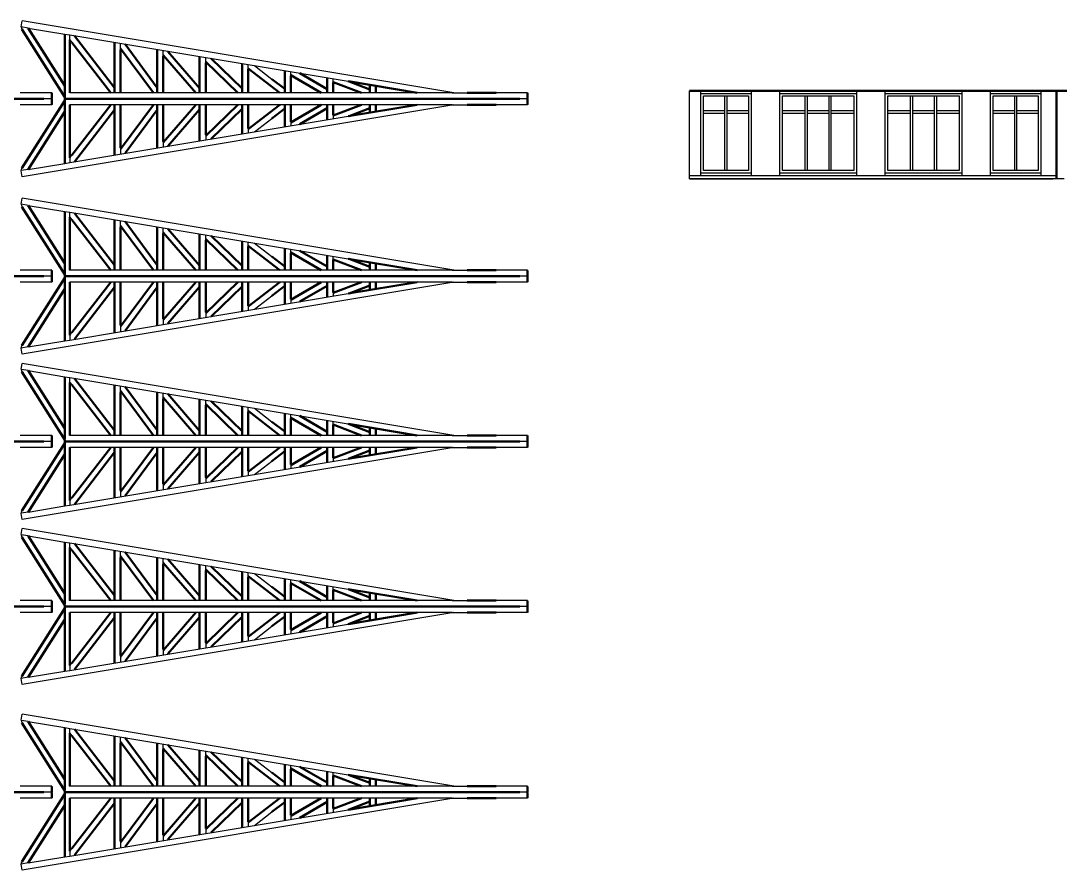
# Model space of a CAD drawing. Header units: centimetres. Extents: x 101 to 201, y 97 to 167.
# Drawn here: x 146.26 to 158.07, y 114.88 to 124.53 of the extents above; entities that cross this region are included whole.
import ezdxf

# ---------------------------------------------------------------- set-up
doc = ezdxf.new("R2010")
doc.units = ezdxf.units.CM
for name, color, linetype in [('corte', 1, 'Continuous'), ('grabado', 5, 'Continuous'), ('modulos alternativos', 10, 'Continuous')]:
    doc.layers.add(name, color=color, linetype=linetype)

msp = doc.modelspace()

# ---------------------------------------------------------------- linework, layer by layer
at = {"layer": 'corte'}
for p, q in [((146.267, 124.462), (146.278, 124.53)), ((151.182, 123.712), (146.278, 124.53)), ((146.267, 124.462), (146.273, 124.434)), ((146.267, 124.46), (146.267, 124.46)), ((146.613, 123.712), (146.256, 123.712)), ((146.613, 123.71), (146.613, 123.712)), ((148.249, 123.712), (148.237, 123.712)), ((148.363, 123.712), (148.36, 123.712)), ((151.165, 123.712), (151.335, 123.712)), ((152.02, 123.712), (151.663, 123.712)), ((152.02, 123.71), (152.02, 123.712)), ((154.85, 123.733), (154.884, 123.733)), ((155.919, 123.733), (155.954, 123.733)), ((156.989, 123.733), (157.023, 123.733)), ((146.613, 123.575), (146.256, 123.575)), ((151.182, 123.575), (146.278, 122.758)), ((146.613, 123.644), (146.525, 123.644)), ((146.613, 123.647), (146.613, 123.641)), ((146.613, 123.578), (146.613, 123.575)), ((146.763, 123.662), (146.763, 123.667)), ((146.763, 123.626), (146.763, 123.621)), ((148.249, 123.575), (148.237, 123.575)), ((148.363, 123.575), (148.36, 123.575)), ((151.165, 123.575), (151.335, 123.575)), ((152.02, 123.575), (151.663, 123.575)), ((152.02, 123.644), (151.932, 123.644)), ((152.02, 123.647), (152.02, 123.641)), ((152.02, 123.578), (152.02, 123.575)), ((146.267, 122.825), (146.273, 122.854)), ((146.267, 122.827), (146.267, 122.828)), ((146.278, 122.758), (146.267, 122.825)), ((158.118, 122.735), (153.86, 122.735)), ((153.86, 122.735), (157.994, 122.735)), ((157.345, 122.735), (157.345, 122.735)), ((146.267, 122.447), (146.278, 122.514)), ((151.182, 121.697), (146.278, 122.514)), ((146.267, 122.447), (146.273, 122.418)), ((146.267, 122.445), (146.267, 122.445)), ((146.613, 121.697), (146.256, 121.697)), ((146.613, 121.694), (146.613, 121.697)), ((148.249, 121.697), (148.237, 121.697)), ((148.363, 121.697), (148.36, 121.697)), ((151.165, 121.697), (151.335, 121.697)), ((152.02, 121.697), (151.663, 121.697)), ((152.02, 121.694), (152.02, 121.697)), ((146.613, 121.629), (146.525, 121.629)), ((146.613, 121.631), (146.613, 121.626)), ((146.763, 121.646), (146.763, 121.652)), ((146.763, 121.611), (146.763, 121.605)), ((152.02, 121.629), (151.932, 121.629)), ((152.02, 121.631), (152.02, 121.626)), ((146.613, 121.56), (146.256, 121.56)), ((151.182, 121.56), (146.278, 120.743)), ((146.613, 121.563), (146.613, 121.56)), ((148.249, 121.56), (148.237, 121.56)), ((148.363, 121.56), (148.36, 121.56)), ((151.165, 121.56), (151.335, 121.56)), ((152.02, 121.56), (151.663, 121.56)), ((152.02, 121.563), (152.02, 121.56)), ((146.267, 120.81), (146.273, 120.839)), ((146.267, 120.812), (146.267, 120.812)), ((146.278, 120.743), (146.267, 120.81)), ((146.267, 120.57), (146.278, 120.637)), ((151.182, 119.82), (146.278, 120.637)), ((146.267, 120.568), (146.267, 120.568)), ((146.267, 120.568), (146.273, 120.541)), ((146.613, 119.82), (146.256, 119.82)), ((146.613, 119.817), (146.613, 119.82)), ((148.249, 119.82), (148.237, 119.82)), ((148.363, 119.82), (148.36, 119.82)), ((151.165, 119.82), (151.335, 119.82)), ((152.02, 119.82), (151.663, 119.82)), ((152.02, 119.817), (152.02, 119.82)), ((146.613, 119.683), (146.256, 119.683)), ((151.182, 119.683), (146.278, 118.865)), ((146.613, 119.751), (146.525, 119.751)), ((146.613, 119.754), (146.613, 119.749)), ((146.613, 119.686), (146.613, 119.683)), ((146.763, 119.769), (146.763, 119.775)), ((146.763, 119.733), (146.763, 119.728)), ((148.249, 119.683), (148.237, 119.683)), ((148.363, 119.683), (148.36, 119.683)), ((151.165, 119.683), (151.335, 119.683)), ((152.02, 119.683), (151.663, 119.683)), ((152.02, 119.751), (151.932, 119.751)), ((152.02, 119.754), (152.02, 119.749)), ((152.02, 119.686), (152.02, 119.683)), ((146.267, 118.933), (146.273, 118.962)), ((146.267, 118.935), (146.267, 118.935)), ((146.278, 118.865), (146.267, 118.933)), ((146.267, 118.692), (146.278, 118.76)), ((151.182, 117.943), (146.278, 118.76)), ((146.267, 118.691), (146.267, 118.69)), ((146.267, 118.69), (146.273, 118.664)), ((146.613, 117.943), (146.256, 117.943)), ((146.613, 117.94), (146.613, 117.943)), ((148.249, 117.943), (148.237, 117.943)), ((148.363, 117.943), (148.36, 117.943)), ((151.165, 117.943), (151.335, 117.943)), ((152.02, 117.943), (151.663, 117.943)), ((152.02, 117.94), (152.02, 117.943)), ((146.613, 117.806), (146.256, 117.806)), ((151.182, 117.806), (146.278, 116.988)), ((146.613, 117.874), (146.525, 117.874)), ((146.613, 117.877), (146.613, 117.871)), ((146.613, 117.808), (146.613, 117.806)), ((146.763, 117.892), (146.763, 117.897)), ((146.763, 117.856), (146.763, 117.851)), ((148.249, 117.806), (148.237, 117.806)), ((148.363, 117.806), (148.36, 117.806)), ((151.165, 117.806), (151.335, 117.806)), ((152.02, 117.806), (151.663, 117.806)), ((152.02, 117.874), (151.932, 117.874)), ((152.02, 117.877), (152.02, 117.871)), ((152.02, 117.808), (152.02, 117.806)), ((146.267, 117.058), (146.273, 117.084)), ((146.267, 117.058), (146.267, 117.058)), ((146.278, 116.988), (146.267, 117.056)), ((146.267, 116.584), (146.278, 116.651)), ((151.182, 115.834), (146.278, 116.651)), ((146.267, 116.584), (146.273, 116.555)), ((146.267, 116.582), (146.267, 116.582)), ((146.613, 115.834), (146.256, 115.834)), ((146.613, 115.831), (146.613, 115.834)), ((146.763, 115.783), (146.763, 115.789)), ((148.249, 115.834), (148.237, 115.834)), ((148.363, 115.834), (148.36, 115.834)), ((151.165, 115.834), (151.335, 115.834)), ((152.02, 115.834), (151.663, 115.834)), ((152.02, 115.831), (152.02, 115.834)), ((146.613, 115.697), (146.256, 115.697)), ((151.182, 115.697), (146.278, 114.879)), ((146.613, 115.765), (146.525, 115.765)), ((146.613, 115.768), (146.613, 115.763)), ((146.613, 115.7), (146.613, 115.697)), ((146.763, 115.747), (146.763, 115.742)), ((148.249, 115.697), (148.237, 115.697)), ((148.363, 115.697), (148.36, 115.697)), ((151.165, 115.697), (151.335, 115.697)), ((152.02, 115.697), (151.663, 115.697)), ((152.02, 115.765), (151.932, 115.765)), ((152.02, 115.768), (152.02, 115.763)), ((152.02, 115.7), (152.02, 115.697)), ((146.267, 114.947), (146.273, 114.976)), ((146.267, 114.949), (146.267, 114.949)), ((146.278, 114.879), (146.267, 114.947))]:
    msp.add_line(p, q, dxfattribs=at)
at = {"layer": 'corte', "lineweight": 50}
for p, q in [((146.273, 124.434), (146.763, 123.662)), ((146.613, 123.71), (146.613, 123.647)), ((151.335, 123.712), (151.663, 123.712)), ((152.02, 123.71), (152.02, 123.647)), ((162.461, 123.733), (153.86, 123.733)), ((141.356, 123.644), (146.525, 123.644)), ((146.273, 122.854), (146.763, 123.626)), ((146.613, 123.578), (146.613, 123.641)), ((146.763, 123.662), (146.763, 123.626)), ((146.763, 123.644), (151.932, 123.644)), ((151.335, 123.575), (151.663, 123.575)), ((152.02, 123.578), (152.02, 123.641)), ((146.273, 122.418), (146.763, 121.646)), ((146.613, 121.563), (146.613, 121.694)), ((151.335, 121.697), (151.663, 121.697)), ((152.02, 121.563), (152.02, 121.694)), ((141.356, 121.629), (146.525, 121.629)), ((146.273, 120.839), (146.763, 121.611)), ((146.763, 121.646), (146.763, 121.611)), ((146.763, 121.629), (151.932, 121.629)), ((151.335, 121.56), (151.663, 121.56)), ((146.273, 120.541), (146.763, 119.769)), ((146.613, 119.686), (146.613, 119.817)), ((151.335, 119.82), (151.663, 119.82)), ((152.02, 119.686), (152.02, 119.817)), ((141.356, 119.751), (146.525, 119.751)), ((146.273, 118.962), (146.763, 119.733)), ((146.763, 119.769), (146.763, 119.733)), ((146.763, 119.751), (151.932, 119.751)), ((151.335, 119.683), (151.663, 119.683)), ((146.273, 118.664), (146.763, 117.892)), ((146.613, 117.94), (146.613, 117.877)), ((151.335, 117.943), (151.663, 117.943)), ((152.02, 117.94), (152.02, 117.877)), ((141.356, 117.874), (146.525, 117.874)), ((146.273, 117.084), (146.763, 117.856)), ((146.613, 117.808), (146.613, 117.871)), ((146.763, 117.892), (146.763, 117.856)), ((146.763, 117.874), (151.932, 117.874)), ((151.335, 117.806), (151.663, 117.806)), ((152.02, 117.808), (152.02, 117.871)), ((146.273, 116.555), (146.763, 115.783)), ((146.613, 115.831), (146.613, 115.768)), ((146.763, 115.783), (146.763, 115.747)), ((151.335, 115.834), (151.663, 115.834)), ((152.02, 115.831), (152.02, 115.768)), ((141.356, 115.765), (146.525, 115.765)), ((146.273, 114.976), (146.763, 115.747)), ((146.613, 115.7), (146.613, 115.763)), ((146.763, 115.765), (151.932, 115.765)), ((151.335, 115.697), (151.663, 115.697)), ((152.02, 115.7), (152.02, 115.763))]:
    msp.add_line(p, q, dxfattribs=at)
at = {"layer": 'grabado'}
for p, q in [((146.346, 124.447), (146.267, 124.46)), ((146.346, 124.447), (146.763, 124.377)), ((146.763, 124.377), (146.82, 124.37)), ((146.82, 124.314), (146.82, 124.37)), ((146.82, 124.37), (149.983, 123.843)), ((146.82, 124.314), (146.843, 124.284)), ((146.87, 124.362), (146.872, 124.359)), ((147.327, 124.284), (147.327, 124.285)), ((147.395, 124.201), (147.395, 124.274)), ((147.444, 124.266), (147.446, 124.264)), ((147.81, 124.203), (147.81, 124.205)), ((147.879, 124.128), (147.879, 124.193)), ((147.932, 124.185), (147.934, 124.182)), ((148.294, 124.122), (148.294, 124.124)), ((148.363, 124.054), (148.363, 124.113)), ((148.422, 124.103), (148.425, 124.101)), ((148.778, 124.042), (148.778, 124.044)), ((148.846, 123.98), (148.846, 124.032)), ((148.918, 124.02), (149.116, 123.867)), ((149.261, 123.961), (149.261, 123.963)), ((149.33, 123.905), (149.33, 123.952)), ((149.426, 123.936), (149.431, 123.933)), ((149.745, 123.881), (149.745, 123.882)), ((149.813, 123.83), (149.813, 123.871)), ((149.983, 123.843), (149.992, 123.839)), ((146.82, 123.71), (146.82, 123.712)), ((148.237, 123.712), (146.82, 123.712)), ((151.165, 123.712), (148.249, 123.712)), ((153.991, 122.771), (153.991, 123.733)), ((153.991, 123.704), (154.561, 123.704)), ((154.561, 123.733), (154.561, 122.771)), ((154.889, 122.771), (154.889, 123.733)), ((154.889, 123.704), (155.758, 123.704)), ((155.758, 123.733), (155.758, 122.771)), ((156.086, 122.771), (156.086, 123.733)), ((156.086, 123.704), (156.956, 123.704)), ((156.956, 123.733), (156.956, 122.771)), ((157.284, 122.771), (157.284, 123.733)), ((157.284, 123.704), (157.854, 123.704)), ((157.854, 123.733), (157.854, 122.771)), ((158.032, 123.733), (158.032, 123.731)), ((146.82, 123.578), (146.82, 123.575)), ((148.237, 123.575), (146.82, 123.575)), ((151.165, 123.575), (148.249, 123.575)), ((154.019, 123.676), (154.532, 123.676)), ((154.019, 122.828), (154.019, 123.676)), ((154.261, 123.676), (154.261, 122.828)), ((154.29, 122.828), (154.29, 123.676)), ((154.532, 123.676), (154.532, 122.828)), ((154.917, 122.828), (154.917, 123.676)), ((154.917, 123.676), (155.73, 123.676)), ((155.174, 123.676), (155.174, 122.828)), ((155.202, 122.828), (155.202, 123.676)), ((155.445, 123.676), (155.445, 122.828)), ((155.473, 122.828), (155.473, 123.676)), ((155.73, 123.676), (155.73, 122.828)), ((156.115, 122.828), (156.115, 123.676)), ((156.115, 123.676), (156.927, 123.676)), ((156.371, 123.676), (156.371, 122.828)), ((156.4, 122.828), (156.4, 123.676)), ((156.642, 123.676), (156.642, 122.828)), ((156.671, 122.828), (156.671, 123.676)), ((156.927, 123.676), (156.927, 122.828)), ((157.312, 122.828), (157.312, 123.676)), ((157.312, 123.676), (157.825, 123.676)), ((157.555, 123.676), (157.555, 122.828)), ((157.583, 122.828), (157.583, 123.676)), ((157.825, 123.676), (157.825, 122.828)), ((149.813, 123.458), (149.813, 123.417)), ((154.261, 123.506), (154.019, 123.506)), ((154.261, 123.478), (154.019, 123.478)), ((154.532, 123.506), (154.29, 123.506)), ((154.532, 123.478), (154.29, 123.478)), ((155.174, 123.506), (154.917, 123.506)), ((155.174, 123.478), (154.917, 123.478)), ((155.445, 123.506), (155.202, 123.506)), ((155.445, 123.478), (155.202, 123.478)), ((155.73, 123.506), (155.473, 123.506)), ((155.73, 123.478), (155.473, 123.478)), ((156.371, 123.506), (156.115, 123.506)), ((156.371, 123.478), (156.115, 123.478)), ((156.642, 123.506), (156.4, 123.506)), ((156.642, 123.478), (156.4, 123.478)), ((156.927, 123.506), (156.671, 123.506)), ((156.927, 123.478), (156.671, 123.478)), ((157.555, 123.506), (157.312, 123.506)), ((157.555, 123.478), (157.312, 123.478)), ((157.825, 123.506), (157.583, 123.506)), ((157.825, 123.478), (157.583, 123.478)), ((146.82, 122.918), (149.983, 123.445)), ((148.918, 123.267), (149.116, 123.42)), ((149.33, 123.382), (149.33, 123.336)), ((149.426, 123.352), (149.431, 123.355)), ((149.745, 123.407), (149.745, 123.405)), ((149.983, 123.445), (149.992, 123.448)), ((148.363, 123.233), (148.363, 123.175)), ((148.778, 123.246), (148.778, 123.244)), ((148.846, 123.307), (148.846, 123.255)), ((149.261, 123.326), (149.261, 123.325)), ((147.879, 123.16), (147.879, 123.094)), ((147.932, 123.103), (147.934, 123.105)), ((148.294, 123.165), (148.294, 123.163)), ((148.422, 123.185), (148.425, 123.187)), ((146.82, 122.973), (146.843, 123.003)), ((147.327, 123.004), (147.327, 123.002)), ((147.395, 123.087), (147.395, 123.014)), ((147.444, 123.022), (147.446, 123.024)), ((147.81, 123.085), (147.81, 123.083)), ((146.346, 122.841), (146.763, 122.91)), ((146.763, 122.91), (146.82, 122.918)), ((146.82, 122.973), (146.82, 122.918)), ((146.87, 122.926), (146.872, 122.928)), ((146.346, 122.841), (146.267, 122.828)), ((153.86, 122.771), (158.032, 122.771)), ((154.561, 122.799), (153.991, 122.799)), ((154.532, 122.828), (154.019, 122.828)), ((155.758, 122.799), (154.889, 122.799)), ((155.73, 122.828), (154.917, 122.828)), ((156.956, 122.799), (156.086, 122.799)), ((156.927, 122.828), (156.115, 122.828)), ((157.854, 122.799), (157.284, 122.799)), ((157.825, 122.828), (157.312, 122.828)), ((146.346, 122.432), (146.267, 122.445)), ((146.346, 122.432), (146.763, 122.362)), ((146.763, 122.362), (146.82, 122.355)), ((146.82, 122.299), (146.82, 122.355)), ((146.82, 122.355), (149.983, 121.827)), ((146.82, 122.299), (146.843, 122.269)), ((146.87, 122.346), (146.872, 122.344)), ((147.327, 122.268), (147.327, 122.27)), ((147.395, 122.186), (147.395, 122.259)), ((147.444, 122.251), (147.446, 122.248)), ((147.81, 122.188), (147.81, 122.19)), ((147.879, 122.112), (147.879, 122.178)), ((147.932, 122.169), (147.934, 122.167)), ((148.294, 122.107), (148.294, 122.109)), ((148.363, 122.039), (148.363, 122.098)), ((148.422, 122.088), (148.425, 122.085)), ((148.778, 122.026), (148.778, 122.028)), ((148.846, 121.965), (148.846, 122.017)), ((148.918, 122.005), (149.116, 121.852)), ((149.261, 121.946), (149.261, 121.948)), ((149.33, 121.89), (149.33, 121.936)), ((149.426, 121.92), (149.431, 121.918)), ((149.745, 121.865), (149.745, 121.867)), ((149.813, 121.815), (149.813, 121.856)), ((149.983, 121.827), (149.992, 121.824)), ((146.82, 121.694), (146.82, 121.697)), ((148.237, 121.697), (146.82, 121.697)), ((151.165, 121.697), (148.249, 121.697)), ((146.82, 121.563), (146.82, 121.56)), ((148.237, 121.56), (146.82, 121.56)), ((151.165, 121.56), (148.249, 121.56)), ((146.82, 120.902), (149.983, 121.43)), ((148.918, 121.252), (149.116, 121.405)), ((149.33, 121.367), (149.33, 121.321)), ((149.426, 121.337), (149.431, 121.339)), ((149.745, 121.392), (149.745, 121.39)), ((149.813, 121.442), (149.813, 121.401)), ((149.983, 121.43), (149.992, 121.433)), ((148.363, 121.218), (148.363, 121.159)), ((148.778, 121.231), (148.778, 121.229)), ((148.846, 121.292), (148.846, 121.24)), ((149.261, 121.311), (149.261, 121.309)), ((147.879, 121.145), (147.879, 121.079)), ((148.294, 121.15), (148.294, 121.148)), ((148.422, 121.169), (148.425, 121.172)), ((146.82, 120.958), (146.843, 120.988)), ((147.327, 120.989), (147.327, 120.987)), ((147.395, 121.071), (147.395, 120.998)), ((147.444, 121.006), (147.446, 121.009)), ((147.81, 121.069), (147.81, 121.067)), ((147.932, 121.088), (147.934, 121.09)), ((146.346, 120.825), (146.763, 120.895)), ((146.763, 120.895), (146.82, 120.902)), ((146.82, 120.958), (146.82, 120.902)), ((146.87, 120.911), (146.872, 120.913)), ((146.346, 120.825), (146.267, 120.812)), ((146.346, 120.555), (146.267, 120.568)), ((146.346, 120.555), (146.763, 120.485)), ((146.763, 120.485), (146.82, 120.477)), ((146.82, 120.422), (146.82, 120.477)), ((146.82, 120.477), (149.983, 119.95)), ((146.82, 120.422), (146.843, 120.392)), ((146.87, 120.469), (146.872, 120.467)), ((147.327, 120.391), (147.327, 120.393)), ((147.395, 120.308), (147.395, 120.382)), ((147.444, 120.374), (147.446, 120.371)), ((147.81, 120.311), (147.81, 120.312)), ((147.879, 120.235), (147.879, 120.301)), ((147.932, 120.292), (147.934, 120.29)), ((148.294, 120.23), (148.294, 120.232)), ((148.363, 120.162), (148.363, 120.22)), ((148.422, 120.21), (148.425, 120.208)), ((148.778, 120.149), (148.778, 120.151)), ((148.846, 120.088), (148.846, 120.14)), ((148.918, 120.128), (149.116, 119.975)), ((149.261, 120.069), (149.261, 120.071)), ((149.33, 120.013), (149.33, 120.059)), ((149.426, 120.043), (149.431, 120.04)), ((149.745, 119.988), (149.745, 119.99)), ((149.813, 119.938), (149.813, 119.979)), ((149.983, 119.95), (149.992, 119.947)), ((146.82, 119.817), (146.82, 119.82)), ((148.237, 119.82), (146.82, 119.82)), ((151.165, 119.82), (148.249, 119.82)), ((146.82, 119.686), (146.82, 119.683)), ((148.237, 119.683), (146.82, 119.683)), ((151.165, 119.683), (148.249, 119.683)), ((149.813, 119.565), (149.813, 119.524)), ((149.983, 119.553), (149.992, 119.556)), ((146.82, 119.025), (149.983, 119.553)), ((148.918, 119.375), (149.116, 119.528)), ((149.33, 119.49), (149.33, 119.444)), ((149.426, 119.46), (149.431, 119.462)), ((149.745, 119.515), (149.745, 119.513)), ((148.363, 119.341), (148.363, 119.282)), ((148.778, 119.353), (148.778, 119.352)), ((148.846, 119.415), (148.846, 119.363)), ((149.261, 119.434), (149.261, 119.432)), ((147.879, 119.268), (147.879, 119.202)), ((147.932, 119.211), (147.934, 119.213)), ((148.294, 119.273), (148.294, 119.271)), ((148.422, 119.292), (148.425, 119.295)), ((146.82, 119.081), (146.843, 119.111)), ((147.327, 119.112), (147.327, 119.11)), ((147.395, 119.194), (147.395, 119.121)), ((147.444, 119.129), (147.446, 119.131)), ((147.81, 119.192), (147.81, 119.19)), ((146.346, 118.948), (146.763, 119.018)), ((146.763, 119.018), (146.82, 119.025)), ((146.82, 119.081), (146.82, 119.025)), ((146.87, 119.034), (146.872, 119.036)), ((146.346, 118.948), (146.267, 118.935)), ((146.346, 118.677), (146.267, 118.69)), ((146.346, 118.677), (146.763, 118.608)), ((146.763, 118.608), (146.82, 118.6)), ((146.82, 118.545), (146.82, 118.6)), ((146.82, 118.6), (149.983, 118.073)), ((146.82, 118.545), (146.843, 118.515)), ((146.87, 118.592), (146.872, 118.59)), ((147.327, 118.514), (147.327, 118.516)), ((147.395, 118.431), (147.395, 118.504)), ((147.444, 118.496), (147.446, 118.494)), ((147.81, 118.433), (147.81, 118.435)), ((147.879, 118.358), (147.879, 118.424)), ((147.932, 118.415), (147.934, 118.413)), ((148.294, 118.353), (148.294, 118.355)), ((148.363, 118.285), (148.363, 118.343)), ((148.422, 118.333), (148.425, 118.331)), ((148.778, 118.272), (148.778, 118.274)), ((148.846, 118.21), (148.846, 118.263)), ((148.918, 118.251), (149.116, 118.098)), ((149.261, 118.192), (149.261, 118.193)), ((149.33, 118.136), (149.33, 118.182)), ((149.426, 118.166), (149.431, 118.163)), ((149.745, 118.111), (149.745, 118.113)), ((149.813, 118.06), (149.813, 118.101)), ((149.983, 118.073), (149.992, 118.07)), ((146.82, 117.94), (146.82, 117.943)), ((148.237, 117.943), (146.82, 117.943)), ((151.165, 117.943), (148.249, 117.943)), ((146.82, 117.808), (146.82, 117.806)), ((148.237, 117.806), (146.82, 117.806)), ((151.165, 117.806), (148.249, 117.806)), ((146.82, 117.148), (149.983, 117.675)), ((149.813, 117.688), (149.813, 117.647)), ((149.983, 117.675), (149.992, 117.679)), ((148.918, 117.498), (149.116, 117.651)), ((149.261, 117.557), (149.261, 117.555)), ((149.33, 117.613), (149.33, 117.566)), ((149.426, 117.582), (149.431, 117.585)), ((149.745, 117.637), (149.745, 117.636)), ((148.363, 117.464), (148.363, 117.405)), ((148.778, 117.476), (148.778, 117.474)), ((148.846, 117.538), (148.846, 117.486)), ((147.395, 117.317), (147.395, 117.244)), ((147.81, 117.315), (147.81, 117.313)), ((147.879, 117.39), (147.879, 117.325)), ((147.932, 117.333), (147.934, 117.336)), ((148.294, 117.396), (148.294, 117.394)), ((148.422, 117.415), (148.425, 117.417)), ((146.82, 117.204), (146.843, 117.233)), ((146.82, 117.204), (146.82, 117.148)), ((147.327, 117.234), (147.327, 117.233)), ((147.444, 117.252), (147.446, 117.254)), ((146.346, 117.071), (146.763, 117.141)), ((146.763, 117.141), (146.82, 117.148)), ((146.87, 117.156), (146.872, 117.159)), ((146.346, 117.071), (146.267, 117.058)), ((146.346, 116.569), (146.267, 116.582)), ((146.346, 116.569), (146.763, 116.499)), ((146.763, 116.499), (146.82, 116.491)), ((146.82, 116.436), (146.82, 116.491)), ((146.82, 116.491), (149.983, 115.964)), ((146.87, 116.483), (146.872, 116.481)), ((146.82, 116.436), (146.843, 116.406)), ((147.327, 116.405), (147.327, 116.407)), ((147.395, 116.322), (147.395, 116.396)), ((147.444, 116.388), (147.446, 116.385)), ((147.81, 116.325), (147.81, 116.326)), ((147.879, 116.249), (147.879, 116.315)), ((147.932, 116.306), (147.934, 116.304)), ((148.294, 116.244), (148.294, 116.246)), ((148.363, 116.176), (148.363, 116.234)), ((148.422, 116.224), (148.425, 116.222)), ((148.778, 116.163), (148.778, 116.165)), ((148.846, 116.102), (148.846, 116.154)), ((148.918, 116.142), (149.116, 115.989)), ((149.261, 116.083), (149.261, 116.085)), ((149.33, 116.027), (149.33, 116.073)), ((149.426, 116.057), (149.431, 116.054)), ((149.745, 116.002), (149.745, 116.004)), ((149.813, 115.952), (149.813, 115.993)), ((149.983, 115.964), (149.992, 115.961)), ((146.82, 115.831), (146.82, 115.834)), ((148.237, 115.834), (146.82, 115.834)), ((151.165, 115.834), (148.249, 115.834)), ((146.82, 115.7), (146.82, 115.697)), ((148.237, 115.697), (146.82, 115.697)), ((151.165, 115.697), (148.249, 115.697)), ((146.82, 115.039), (149.983, 115.567)), ((148.918, 115.389), (149.116, 115.542)), ((149.813, 115.579), (149.813, 115.538)), ((149.983, 115.567), (149.992, 115.57)), ((148.846, 115.429), (148.846, 115.377)), ((149.261, 115.448), (149.261, 115.446)), ((149.33, 115.504), (149.33, 115.458)), ((149.426, 115.474), (149.431, 115.476)), ((149.745, 115.529), (149.745, 115.527)), ((148.363, 115.355), (148.363, 115.296)), ((148.422, 115.306), (148.425, 115.309)), ((148.778, 115.367), (148.778, 115.366)), ((147.395, 115.208), (147.395, 115.135)), ((147.81, 115.206), (147.81, 115.204)), ((147.879, 115.282), (147.879, 115.216)), ((147.932, 115.225), (147.934, 115.227)), ((148.294, 115.287), (148.294, 115.285)), ((146.82, 115.095), (146.843, 115.125)), ((146.82, 115.095), (146.82, 115.039)), ((147.327, 115.126), (147.327, 115.124)), ((147.444, 115.143), (147.446, 115.145)), ((146.346, 114.962), (146.267, 114.949)), ((146.346, 114.962), (146.763, 115.032)), ((146.763, 115.032), (146.82, 115.039)), ((146.87, 115.048), (146.872, 115.05))]:
    msp.add_line(p, q, dxfattribs=at)
at = {"layer": 'grabado', "lineweight": 50}
for p, q in [((146.346, 124.447), (146.763, 123.79)), ((146.763, 123.667), (146.763, 124.377)), ((146.82, 123.712), (146.82, 124.314)), ((146.843, 124.284), (147.284, 123.712)), ((146.872, 124.359), (147.327, 123.769)), ((147.327, 124.284), (147.327, 123.712)), ((147.395, 124.216), (147.768, 123.712)), ((147.395, 123.712), (147.395, 124.201)), ((147.446, 124.264), (147.81, 123.77)), ((147.81, 124.203), (147.81, 123.712)), ((147.934, 124.182), (148.294, 123.765)), ((147.879, 124.141), (148.249, 123.712)), ((147.879, 123.712), (147.879, 124.128)), ((148.294, 124.122), (148.294, 123.712)), ((148.363, 124.065), (148.728, 123.712)), ((148.363, 123.712), (148.363, 124.054)), ((148.425, 124.101), (148.778, 123.76)), ((148.778, 124.042), (148.778, 123.712)), ((148.846, 123.989), (149.205, 123.712)), ((148.846, 123.712), (148.846, 123.98)), ((149.261, 123.961), (149.261, 123.712)), ((149.431, 123.933), (149.745, 123.752)), ((149.116, 123.867), (149.261, 123.756)), ((149.33, 123.912), (149.676, 123.712)), ((149.33, 123.712), (149.33, 123.905)), ((149.745, 123.881), (149.745, 123.712)), ((149.813, 123.834), (150.132, 123.712)), ((149.813, 123.712), (149.813, 123.83)), ((149.983, 123.843), (150.765, 123.712)), ((149.992, 123.839), (150.228, 123.749)), ((150.228, 123.802), (150.228, 123.712)), ((150.297, 123.712), (150.297, 123.79)), ((158.032, 122.735), (158.032, 123.733)), ((146.763, 123.621), (146.763, 122.91)), ((146.82, 123.575), (146.82, 122.973)), ((146.843, 123.003), (147.284, 123.575)), ((147.327, 123.575), (147.327, 123.004)), ((147.395, 123.575), (147.395, 123.087)), ((147.395, 123.071), (147.768, 123.575)), ((147.81, 123.575), (147.81, 123.085)), ((147.879, 123.575), (147.879, 123.16)), ((147.879, 123.147), (148.249, 123.575)), ((148.294, 123.575), (148.294, 123.165)), ((148.363, 123.575), (148.363, 123.233)), ((148.363, 123.222), (148.728, 123.575)), ((148.778, 123.575), (148.778, 123.246)), ((148.846, 123.575), (148.846, 123.307)), ((148.846, 123.299), (149.205, 123.575)), ((149.261, 123.575), (149.261, 123.326)), ((149.33, 123.376), (149.676, 123.575)), ((149.33, 123.575), (149.33, 123.382)), ((149.745, 123.575), (149.745, 123.407)), ((149.813, 123.575), (149.813, 123.458)), ((149.813, 123.453), (150.132, 123.575)), ((149.983, 123.445), (150.765, 123.575)), ((150.228, 123.575), (150.228, 123.486)), ((150.297, 123.575), (150.297, 123.497)), ((146.346, 122.841), (146.763, 123.498)), ((146.872, 122.928), (147.327, 123.519)), ((147.446, 123.024), (147.81, 123.518)), ((147.934, 123.105), (148.294, 123.523)), ((148.425, 123.187), (148.778, 123.528)), ((149.116, 123.42), (149.261, 123.532)), ((149.431, 123.355), (149.745, 123.536)), ((149.992, 123.448), (150.228, 123.539)), ((146.346, 122.432), (146.763, 121.774)), ((146.763, 121.652), (146.763, 122.362)), ((146.82, 121.697), (146.82, 122.299)), ((146.872, 122.344), (147.327, 121.753)), ((146.843, 122.269), (147.284, 121.697)), ((147.327, 122.268), (147.327, 121.697)), ((147.395, 122.201), (147.768, 121.697)), ((147.395, 121.697), (147.395, 122.186)), ((147.446, 122.248), (147.81, 121.755)), ((147.81, 122.188), (147.81, 121.697)), ((147.934, 122.167), (148.294, 121.75)), ((147.879, 122.126), (148.249, 121.697)), ((147.879, 121.697), (147.879, 122.112)), ((148.294, 122.107), (148.294, 121.697)), ((148.363, 122.05), (148.728, 121.697)), ((148.363, 121.697), (148.363, 122.039)), ((148.425, 122.085), (148.778, 121.745)), ((148.778, 122.026), (148.778, 121.697)), ((148.846, 121.974), (149.205, 121.697)), ((148.846, 121.697), (148.846, 121.965)), ((149.261, 121.946), (149.261, 121.697)), ((149.431, 121.918), (149.745, 121.737)), ((149.116, 121.852), (149.261, 121.74)), ((149.33, 121.897), (149.676, 121.697)), ((149.33, 121.697), (149.33, 121.89)), ((149.745, 121.865), (149.745, 121.697)), ((149.813, 121.819), (150.132, 121.697)), ((149.813, 121.697), (149.813, 121.815)), ((149.983, 121.827), (150.765, 121.697)), ((149.992, 121.824), (150.228, 121.734)), ((150.228, 121.787), (150.228, 121.697)), ((150.297, 121.697), (150.297, 121.775)), ((146.763, 121.605), (146.763, 120.895)), ((146.346, 120.825), (146.763, 121.483)), ((146.82, 121.56), (146.82, 120.958)), ((146.843, 120.988), (147.284, 121.56)), ((146.872, 120.913), (147.327, 121.504)), ((147.327, 121.56), (147.327, 120.989)), ((147.395, 121.56), (147.395, 121.071)), ((147.395, 121.056), (147.768, 121.56)), ((147.446, 121.009), (147.81, 121.502)), ((147.81, 121.56), (147.81, 121.069)), ((147.879, 121.56), (147.879, 121.145)), ((147.879, 121.131), (148.249, 121.56)), ((147.934, 121.09), (148.294, 121.507)), ((148.294, 121.56), (148.294, 121.15)), ((148.363, 121.56), (148.363, 121.218)), ((148.363, 121.207), (148.728, 121.56)), ((148.425, 121.172), (148.778, 121.512)), ((148.778, 121.56), (148.778, 121.231)), ((148.846, 121.56), (148.846, 121.292)), ((148.846, 121.283), (149.205, 121.56)), ((149.116, 121.405), (149.261, 121.517)), ((149.261, 121.56), (149.261, 121.311)), ((149.33, 121.36), (149.676, 121.56)), ((149.33, 121.56), (149.33, 121.367)), ((149.431, 121.339), (149.745, 121.52)), ((149.745, 121.56), (149.745, 121.392)), ((149.813, 121.56), (149.813, 121.442)), ((149.813, 121.438), (150.132, 121.56)), ((149.983, 121.43), (150.765, 121.56)), ((149.992, 121.433), (150.228, 121.523)), ((150.228, 121.56), (150.228, 121.47)), ((150.297, 121.56), (150.297, 121.482)), ((146.346, 120.555), (146.763, 119.897)), ((146.763, 119.775), (146.763, 120.485)), ((146.82, 119.82), (146.82, 120.422)), ((146.843, 120.392), (147.284, 119.82)), ((146.872, 120.467), (147.327, 119.876)), ((147.327, 120.391), (147.327, 119.82)), ((147.395, 120.324), (147.768, 119.82)), ((147.395, 119.82), (147.395, 120.308)), ((147.446, 120.371), (147.81, 119.878)), ((147.81, 120.311), (147.81, 119.82)), ((147.934, 120.29), (148.294, 119.872)), ((147.879, 120.249), (148.249, 119.82)), ((147.879, 119.82), (147.879, 120.235)), ((148.294, 120.23), (148.294, 119.82)), ((148.363, 120.173), (148.728, 119.82)), ((148.363, 119.82), (148.363, 120.162)), ((148.425, 120.208), (148.778, 119.868)), ((148.778, 120.149), (148.778, 119.82)), ((148.846, 120.097), (149.205, 119.82)), ((148.846, 119.82), (148.846, 120.088)), ((149.261, 120.069), (149.261, 119.82)), ((149.431, 120.04), (149.745, 119.86)), ((149.116, 119.975), (149.261, 119.863)), ((149.33, 120.02), (149.676, 119.82)), ((149.33, 119.82), (149.33, 120.013)), ((149.745, 119.988), (149.745, 119.82)), ((149.813, 119.942), (150.132, 119.82)), ((149.813, 119.82), (149.813, 119.938)), ((149.983, 119.95), (150.765, 119.82)), ((149.992, 119.947), (150.228, 119.857)), ((150.228, 119.909), (150.228, 119.82)), ((150.297, 119.82), (150.297, 119.898)), ((146.763, 119.728), (146.763, 119.018)), ((146.82, 119.683), (146.82, 119.081)), ((146.843, 119.111), (147.284, 119.683)), ((147.327, 119.683), (147.327, 119.112)), ((147.395, 119.683), (147.395, 119.194)), ((147.395, 119.179), (147.768, 119.683)), ((147.81, 119.683), (147.81, 119.192)), ((147.879, 119.683), (147.879, 119.268)), ((147.879, 119.254), (148.249, 119.683)), ((148.294, 119.683), (148.294, 119.273)), ((148.363, 119.683), (148.363, 119.341)), ((148.363, 119.33), (148.728, 119.683)), ((148.778, 119.683), (148.778, 119.353)), ((148.846, 119.683), (148.846, 119.415)), ((148.846, 119.406), (149.205, 119.683)), ((149.261, 119.683), (149.261, 119.434)), ((149.33, 119.483), (149.676, 119.683)), ((149.33, 119.683), (149.33, 119.49)), ((149.745, 119.683), (149.745, 119.515)), ((149.813, 119.683), (149.813, 119.565)), ((149.813, 119.561), (150.132, 119.683)), ((149.983, 119.553), (150.765, 119.683)), ((150.228, 119.683), (150.228, 119.593)), ((150.297, 119.683), (150.297, 119.605)), ((146.346, 118.948), (146.763, 119.605)), ((146.872, 119.036), (147.327, 119.627)), ((147.446, 119.131), (147.81, 119.625)), ((147.934, 119.213), (148.294, 119.63)), ((148.425, 119.295), (148.778, 119.635)), ((149.116, 119.528), (149.261, 119.64)), ((149.431, 119.462), (149.745, 119.643)), ((149.992, 119.556), (150.228, 119.646)), ((146.346, 118.677), (146.763, 118.02)), ((146.763, 117.897), (146.763, 118.608)), ((146.82, 117.943), (146.82, 118.545)), ((146.843, 118.515), (147.284, 117.943)), ((146.872, 118.59), (147.327, 117.999)), ((147.327, 118.514), (147.327, 117.943)), ((147.446, 118.494), (147.81, 118)), ((147.395, 118.447), (147.768, 117.943)), ((147.395, 117.943), (147.395, 118.431)), ((147.81, 118.433), (147.81, 117.943)), ((147.934, 118.413), (148.294, 117.995)), ((147.879, 118.371), (148.249, 117.943)), ((147.879, 117.943), (147.879, 118.358)), ((148.294, 118.353), (148.294, 117.943)), ((148.363, 118.296), (148.728, 117.943)), ((148.363, 117.943), (148.363, 118.285)), ((148.425, 118.331), (148.778, 117.99)), ((148.778, 118.272), (148.778, 117.943)), ((148.846, 118.219), (149.205, 117.943)), ((148.846, 117.943), (148.846, 118.21)), ((149.261, 118.192), (149.261, 117.943)), ((149.33, 118.142), (149.676, 117.943)), ((149.431, 118.163), (149.745, 117.982)), ((149.116, 118.098), (149.261, 117.986)), ((149.33, 117.943), (149.33, 118.136)), ((149.745, 118.111), (149.745, 117.943)), ((149.813, 118.065), (150.132, 117.943)), ((149.813, 117.943), (149.813, 118.06)), ((149.983, 118.073), (150.765, 117.943)), ((149.992, 118.07), (150.228, 117.979)), ((150.228, 118.032), (150.228, 117.943)), ((150.297, 117.943), (150.297, 118.021)), ((146.763, 117.851), (146.763, 117.141)), ((146.82, 117.806), (146.82, 117.204)), ((146.843, 117.233), (147.284, 117.806)), ((147.327, 117.806), (147.327, 117.234)), ((147.395, 117.806), (147.395, 117.317)), ((147.395, 117.302), (147.768, 117.806)), ((147.81, 117.806), (147.81, 117.315)), ((147.879, 117.806), (147.879, 117.39)), ((147.879, 117.377), (148.249, 117.806)), ((148.294, 117.806), (148.294, 117.396)), ((148.363, 117.806), (148.363, 117.464)), ((148.363, 117.453), (148.728, 117.806)), ((148.778, 117.806), (148.778, 117.476)), ((148.846, 117.806), (148.846, 117.538)), ((148.846, 117.529), (149.205, 117.806)), ((149.261, 117.806), (149.261, 117.557)), ((149.33, 117.606), (149.676, 117.806)), ((149.33, 117.806), (149.33, 117.613)), ((149.745, 117.806), (149.745, 117.637)), ((149.813, 117.806), (149.813, 117.688)), ((149.813, 117.684), (150.132, 117.806)), ((149.983, 117.675), (150.765, 117.806)), ((150.228, 117.806), (150.228, 117.716)), ((150.297, 117.806), (150.297, 117.728)), ((146.346, 117.071), (146.763, 117.728)), ((146.872, 117.159), (147.327, 117.749)), ((147.446, 117.254), (147.81, 117.748)), ((147.934, 117.336), (148.294, 117.753)), ((148.425, 117.417), (148.778, 117.758)), ((149.116, 117.651), (149.261, 117.762)), ((149.431, 117.585), (149.745, 117.766)), ((149.992, 117.679), (150.228, 117.769)), ((146.346, 116.569), (146.763, 115.911)), ((146.763, 115.789), (146.763, 116.499)), ((146.82, 115.834), (146.82, 116.436)), ((146.843, 116.406), (147.284, 115.834)), ((146.872, 116.481), (147.327, 115.89)), ((147.327, 116.405), (147.327, 115.834)), ((147.446, 116.385), (147.81, 115.892)), ((147.395, 116.338), (147.768, 115.834)), ((147.395, 115.834), (147.395, 116.322)), ((147.81, 116.325), (147.81, 115.834)), ((147.879, 116.263), (148.249, 115.834)), ((147.879, 115.834), (147.879, 116.249)), ((147.934, 116.304), (148.294, 115.886)), ((148.294, 116.244), (148.294, 115.834)), ((148.363, 116.187), (148.728, 115.834)), ((148.363, 115.834), (148.363, 116.176)), ((148.425, 116.222), (148.778, 115.882)), ((148.778, 116.163), (148.778, 115.834)), ((148.846, 116.111), (149.205, 115.834)), ((148.846, 115.834), (148.846, 116.102)), ((149.261, 116.083), (149.261, 115.834)), ((149.33, 116.034), (149.676, 115.834)), ((149.33, 115.834), (149.33, 116.027)), ((149.431, 116.054), (149.745, 115.874)), ((149.116, 115.989), (149.261, 115.877)), ((149.745, 116.002), (149.745, 115.834)), ((149.813, 115.956), (150.132, 115.834)), ((149.813, 115.834), (149.813, 115.952)), ((149.983, 115.964), (150.765, 115.834)), ((149.992, 115.961), (150.228, 115.871)), ((150.228, 115.923), (150.228, 115.834)), ((150.297, 115.834), (150.297, 115.912)), ((146.763, 115.742), (146.763, 115.032)), ((146.82, 115.697), (146.82, 115.095)), ((146.843, 115.125), (147.284, 115.697)), ((147.327, 115.697), (147.327, 115.126)), ((147.395, 115.697), (147.395, 115.208)), ((147.395, 115.193), (147.768, 115.697)), ((147.81, 115.697), (147.81, 115.206)), ((147.879, 115.697), (147.879, 115.282)), ((147.879, 115.268), (148.249, 115.697)), ((148.294, 115.697), (148.294, 115.287)), ((148.363, 115.697), (148.363, 115.355)), ((148.363, 115.344), (148.728, 115.697)), ((148.778, 115.697), (148.778, 115.367)), ((148.846, 115.697), (148.846, 115.429)), ((148.846, 115.42), (149.205, 115.697)), ((149.261, 115.697), (149.261, 115.448)), ((149.33, 115.497), (149.676, 115.697)), ((149.33, 115.697), (149.33, 115.504)), ((149.431, 115.476), (149.745, 115.657)), ((149.745, 115.697), (149.745, 115.529)), ((149.813, 115.697), (149.813, 115.579)), ((149.813, 115.575), (150.132, 115.697)), ((149.983, 115.567), (150.765, 115.697)), ((149.992, 115.57), (150.228, 115.66)), ((150.228, 115.697), (150.228, 115.607)), ((150.297, 115.697), (150.297, 115.619)), ((146.346, 114.962), (146.763, 115.619)), ((146.872, 115.05), (147.327, 115.641)), ((147.446, 115.145), (147.81, 115.639)), ((147.934, 115.227), (148.294, 115.644)), ((148.425, 115.309), (148.778, 115.649)), ((149.116, 115.542), (149.261, 115.654))]:
    msp.add_line(p, q, dxfattribs=at)
at = {"layer": 'modulos alternativos'}
msp.add_line((153.86, 122.735), (153.86, 123.733), dxfattribs=at)

doc.saveas('drawing.dxf')
